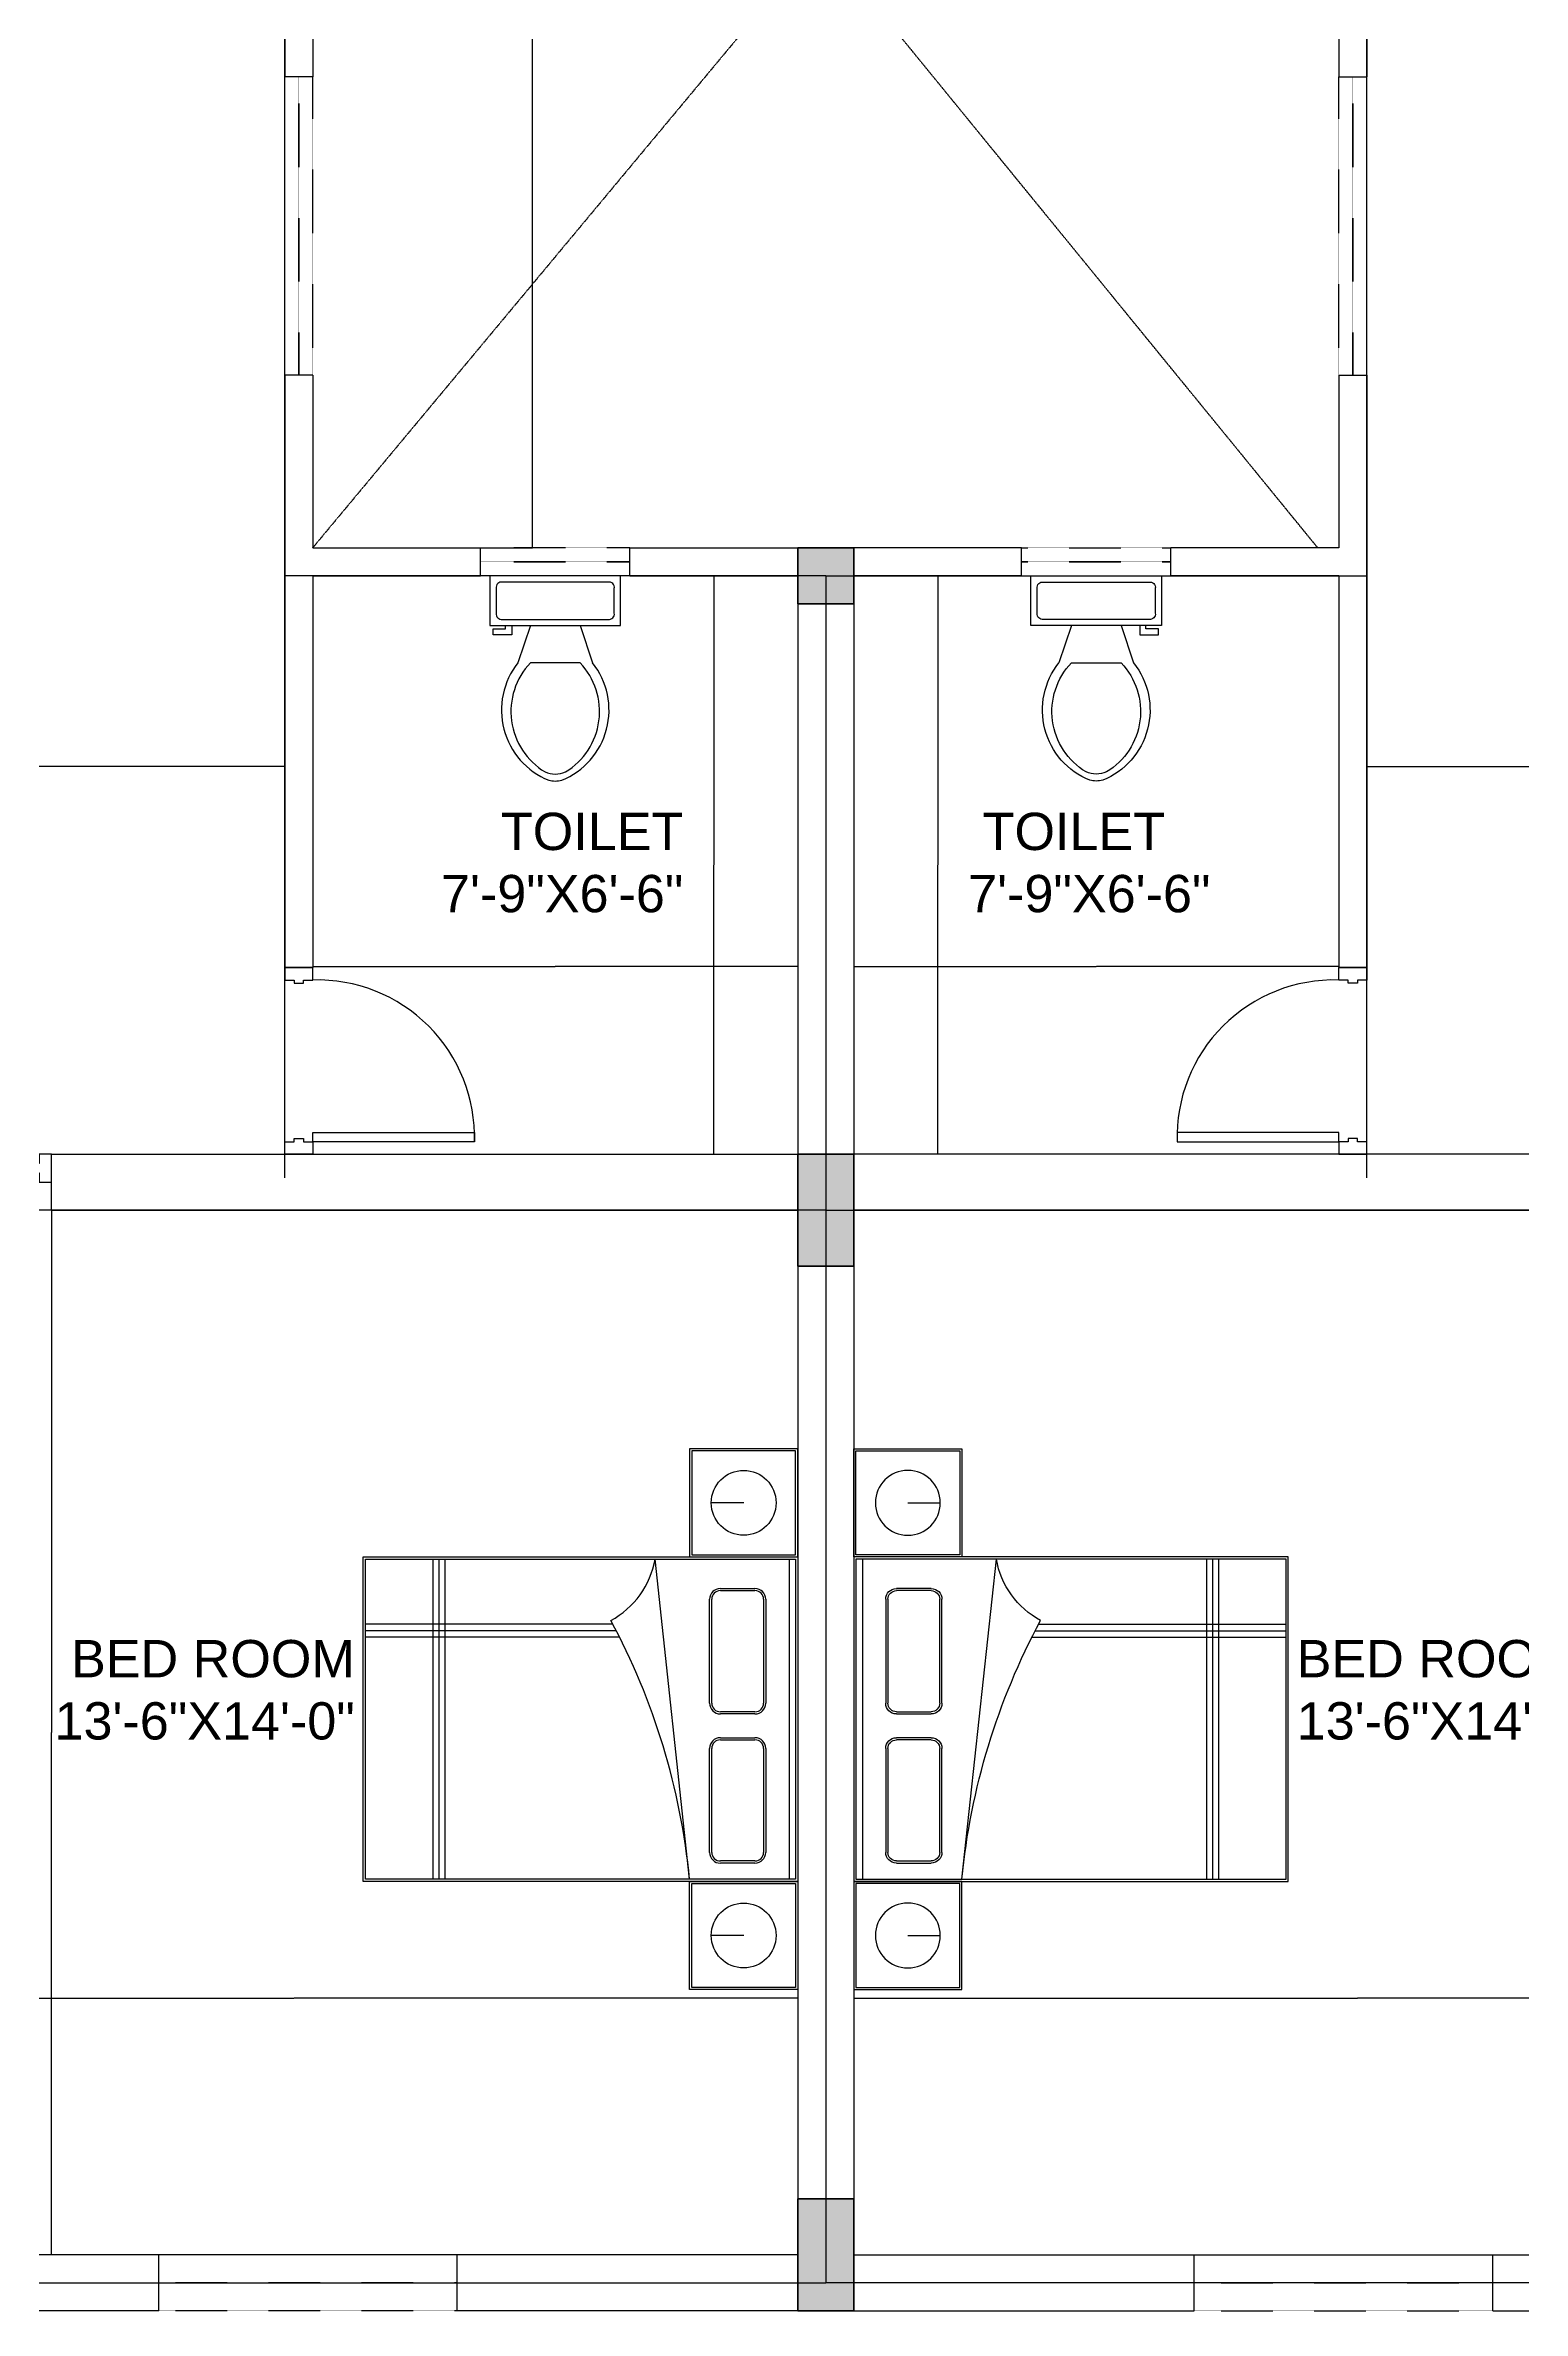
# Model space of a CAD drawing. Header units: metres. Extents: x -2370498 to 1228044, y -644254 to 236701.
# Drawn here: x -93985 to -85014, y -15315 to -1557 of the extents above; entities that cross this region are included whole.
import ezdxf

# ---------------------------------------------------------------- set-up
doc = ezdxf.new("R2010")
doc.units = ezdxf.units.M
doc.header["$MEASUREMENT"] = 0
doc.linetypes.add('HIDDEN2', pattern=[0.1875, 0.125, -0.0625])
for name, color, linetype in [('Beam', 6, 'Continuous'), ('column', 156, 'Continuous'), ('dim', 192, 'Continuous'), ('Door', 3, 'Continuous'), ('funi', 22, 'Continuous'), ('text', 1, 'Continuous'), ('TOILET SAMBLE', 181, 'Continuous'), ('window', 5, 'HIDDEN2')]:
    doc.layers.add(name, color=color, linetype=linetype)
doc.layers.add('Wall', color=7, linetype='Continuous', lineweight=30)
doc.styles.get("Standard").update_dxf_attribs({"font": 'arial.ttf'})
doc.dimstyles.get("Standard").update_dxf_attribs({"dimtxt": 0.18, "dimasz": 0.18, "dimexe": 0.18, "dimexo": 0.0625, "dimgap": 0.09, "dimtad": 0, "dimtih": 1, "dimtoh": 1, "dimdec": 1, "dimzin": 0, "dimdsep": 46, "dimlunit": 4, "dimtxsty": 'Standard', "dimcen": 0.09, "dimadec": 0, "dimazin": 0, "dimtfac": 1, "dimtdec": 1, "dimtofl": 0, "dimtmove": 0, "dimatfit": 3, "dimfxl": 1, "dimtolj": 1, "dimtzin": 0, "dimarcsym": 0})

# ---------------------------------------------------------------- blocks, each defined once
blk = doc.blocks.new('*D40')
at = {"layer": 'Defpoints', "color": 0, "transparency": 16777216}
for p in [(-95533.688481134, -11803.24878123343), (-89416.18002003488, -11803.24878123343), (-95533.688481134, -13416.25055567836)]:
    blk.add_point(p, dxfattribs=at)
at = {"layer": 'dim', "color": 0, "lineweight": -2, "transparency": 16777216}
for p, q in [((-95533.688481134, -11803.31128123343), (-95533.688481134, -13416.43055567836)), ((-89416.18002003488, -11803.31128123343), (-89416.18002003488, -13416.43055567836)), ((-95533.508481134, -13416.25055567836), (-92475.46897091187, -13416.25055567836)), ((-89416.36002003487, -13416.25055567836), (-92474.39953025701, -13416.25055567836))]:
    blk.add_line(p, q, dxfattribs=at)
at = {"layer": 'dim', "color": 0, "transparency": 16777216}
for points in [[(-95533.508481134, -13416.22055567836), (-95533.508481134, -13416.28055567836), (-95533.688481134, -13416.25055567836)], [(-89416.36002003487, -13416.22055567836), (-89416.36002003487, -13416.28055567836), (-89416.18002003488, -13416.25055567836)]]:
    blk.add_solid(points, dxfattribs=at)
at = {"layer": 'dim', "color": 0, "transparency": 16777216, "insert": (-92474.93425058444, -13416.25055567836), "char_height": 0.18, "attachment_point": 5}
blk.add_mtext('\\A1;509\'-9{\\H1x;\\S1/2;}"', dxfattribs=at)
blk = doc.blocks.new('*D41')
at = {"layer": 'Defpoints', "color": 0, "transparency": 16777216}
for p in [(-93947.66776899826, -8631.207356959898), (-90449.92566276695, -8631.207356959898), (-90449.92566276695, -14975.29020550698)]:
    blk.add_point(p, dxfattribs=at)
at = {"layer": 'dim', "color": 0, "lineweight": -2, "transparency": 16777216}
for p, q in [((-90449.98816276695, -8631.207356959898), (-93947.84776899825, -8631.207356959898)), ((-93947.66776899826, -8631.387356959898), (-93947.66776899826, -11803.06687809565)), ((-93947.66776899826, -14975.11020550698), (-93947.66776899826, -11803.43068437123)), ((-90449.98816276695, -14975.29020550698), (-93947.84776899825, -14975.29020550698))]:
    blk.add_line(p, q, dxfattribs=at)
at = {"layer": 'dim', "color": 0, "transparency": 16777216}
for points in [[(-93947.69776899826, -8631.387356959898), (-93947.63776899826, -8631.387356959898), (-93947.66776899826, -8631.207356959898)], [(-93947.69776899826, -14975.11020550698), (-93947.63776899826, -14975.11020550698), (-93947.66776899826, -14975.29020550698)]]:
    blk.add_solid(points, dxfattribs=at)
at = {"layer": 'dim', "color": 0, "transparency": 16777216, "insert": (-93947.66776899825, -11803.24878123341), "char_height": 0.18, "attachment_point": 5}
blk.add_mtext('\\A1;528\'-8"', dxfattribs=at)
blk = doc.blocks.new('*D45')
at = {"layer": 'Defpoints', "color": 0, "transparency": 16777216}
for p in [(-99951.8890363722, -5572.453126410379), (-92531.57784744639, -5561.64197764074), (-99951.8890363722, -5936.640968396689)]:
    blk.add_point(p, dxfattribs=at)
at = {"layer": 'dim', "color": 0, "lineweight": -2, "transparency": 16777216}
for p, q in [((-99951.8890363722, -5572.515626410379), (-99951.8890363722, -5936.82096839669)), ((-92531.57784744639, -5561.70447764074), (-92531.57784744639, -5936.82096839669)), ((-99951.70903637221, -5936.640968396689), (-96242.26865336904, -5936.640968396689)), ((-92531.75784744638, -5936.640968396689), (-96241.19823044955, -5936.640968396689))]:
    blk.add_line(p, q, dxfattribs=at)
at = {"layer": 'dim', "color": 0, "transparency": 16777216}
for points in [[(-99951.70903637221, -5936.61096839669), (-99951.70903637221, -5936.670968396689), (-99951.8890363722, -5936.640968396689)], [(-92531.75784744638, -5936.61096839669), (-92531.75784744638, -5936.670968396689), (-92531.57784744639, -5936.640968396689)]]:
    blk.add_solid(points, dxfattribs=at)
at = {"layer": 'dim', "color": 0, "transparency": 16777216, "insert": (-96241.7334419093, -5936.640968396689), "char_height": 0.18, "attachment_point": 5}
blk.add_mtext('\\A1;618\'-4{\\H1x;\\S1/2;}"', dxfattribs=at)
blk = doc.blocks.new('*D46')
at = {"layer": 'Defpoints', "color": 0, "transparency": 16777216}
for p in [(-92361.64705686054, -6535.394273064891), (-89416.18002003488, -6535.394273064891), (-92361.64705686054, -7152.206725707632)]:
    blk.add_point(p, dxfattribs=at)
at = {"layer": 'dim', "color": 0, "lineweight": -2, "transparency": 16777216}
for p, q in [((-92361.64705686054, -6535.456773064891), (-92361.64705686054, -7152.386725707633)), ((-89416.18002003488, -6535.456773064891), (-89416.18002003488, -7152.386725707633)), ((-92361.46705686055, -7152.206725707632), (-90889.44979356368, -7152.206725707632)), ((-89416.36002003487, -7152.206725707632), (-90888.37728333175, -7152.206725707632))]:
    blk.add_line(p, q, dxfattribs=at)
at = {"layer": 'dim', "color": 0, "transparency": 16777216}
for points in [[(-92361.46705686055, -7152.176725707633), (-92361.46705686055, -7152.236725707632), (-92361.64705686054, -7152.206725707632)], [(-89416.36002003487, -7152.176725707633), (-89416.36002003487, -7152.236725707632), (-89416.18002003488, -7152.206725707632)]]:
    blk.add_solid(points, dxfattribs=at)
at = {"layer": 'dim', "color": 0, "transparency": 16777216, "insert": (-90888.91353844771, -7152.206725707632), "char_height": 0.18, "attachment_point": 5}
blk.add_mtext('\\A1;245\'-5{\\H1x;\\S1/2;}"', dxfattribs=at)
blk = doc.blocks.new('*D47')
at = {"layer": 'Defpoints', "color": 0, "transparency": 16777216}
for p in [(-89992.16622751889, -4779.442770342045), (-89925.97239179428, -4779.442770342045), (-89992.16622751889, -8291.34577578774)]:
    blk.add_point(p, dxfattribs=at)
at = {"layer": 'dim', "color": 0, "lineweight": -2, "transparency": 16777216}
for p, q in [((-89992.10372751889, -4779.442770342045), (-89925.79239179428, -4779.442770342045)), ((-89925.97239179428, -4779.622770342045), (-89925.97239179428, -6535.212369927103)), ((-89925.97239179428, -8291.16577578774), (-89925.97239179428, -6535.576176202683)), ((-89992.10372751889, -8291.34577578774), (-89925.79239179428, -8291.34577578774))]:
    blk.add_line(p, q, dxfattribs=at)
at = {"layer": 'dim', "color": 0, "transparency": 16777216}
for points in [[(-89926.00239179427, -4779.622770342045), (-89925.94239179428, -4779.622770342045), (-89925.97239179428, -4779.442770342045)], [(-89926.00239179427, -8291.16577578774), (-89925.94239179428, -8291.16577578774), (-89925.97239179428, -8291.34577578774)]]:
    blk.add_solid(points, dxfattribs=at)
at = {"layer": 'dim', "color": 0, "transparency": 16777216, "insert": (-89925.97239179426, -6535.394273064866), "char_height": 0.18, "attachment_point": 5}
blk.add_mtext('\\A1;292\'-8"', dxfattribs=at)
blk = doc.blocks.new('A$C0EA4476A')
at = {"linetype": 'ByBlock', "lineweight": -2}
for p, q in [((-1.569933374412358e-07, 2.007999913374078), (-1.569933374412358e-07, 1.507999913374078)), ((0.4999998430066626, 2.007999913374078), (-1.569933374412358e-07, 2.007999913374078)), ((0.009999843008699827, 1.997999913379317), (0.009999843008699827, 1.517999913376116)), ((0.4899998430046253, 1.997999913379317), (0.009999843008699827, 1.997999913379317)), ((0.4899998430046253, 1.517999913376116), (0.4899998430046253, 1.997999913379317)), ((0.4999998430066626, 2.007999913374078), (1.999999843006663, 2.007999913374078)), ((0.4999998430066626, -8.662027539685369e-08), (0.4999998430066626, 2.007999913374078)), ((0.4999998430066626, 1.507999913374078), (0.4999998430066626, 2.007999913374078)), ((0.5099998430086998, 1.997999913379317), (1.989999843004625, 1.997999913379317)), ((0.5099998430086998, 0.009999913374485914), (0.5099998430086998, 1.997999913379317)), ((1.989999843004625, 1.997999913379317), (1.989999843004625, 0.009999913374485914)), ((1.999999843006663, 2.007999913374078), (1.999999843006663, -8.662027539685369e-08)), ((1.999999843006663, 2.007999913374078), (2.499999843006663, 2.007999913374078)), ((1.999999843006663, 1.507999913374078), (1.999999843006663, 2.007999913374078)), ((2.0099998430087, 1.997999913379317), (2.489999843004625, 1.997999913379317)), ((2.0099998430087, 1.517999913376116), (2.0099998430087, 1.997999913379317)), ((2.489999843004625, 1.997999913379317), (2.489999843004625, 1.517999913376116)), ((2.499999843006663, 2.007999913374078), (2.499999843006663, 1.507999913374078)), ((0.5099998430086998, 1.968018404775648), (1.989999843004625, 1.968018404775648)), ((0.6460030532980454, 1.650288242322858), (0.6460030532980454, 1.810288242326351)), ((0.6560030532928067, 1.650288242322858), (0.6560030532928067, 1.810288242326351)), ((0.6960030532936798, 1.860288242329261), (1.176003053296881, 1.860288242329261)), ((0.6960030532936798, 1.850288242327224), (1.176003053296881, 1.850288242327224)), ((1.216003053297754, 1.810288242326351), (1.216003053297754, 1.650288242322858)), ((1.226003053292516, 1.810288242326351), (1.226003053292516, 1.650288242322858)), ((1.335538323932269, 1.650288242322858), (1.335538323932269, 1.810288242326351)), ((1.34553832392703, 1.650288242322858), (1.34553832392703, 1.810288242326351)), ((1.385538323927904, 1.860288242329261), (1.865538323931105, 1.860288242329261)), ((1.385538323927904, 1.850288242327224), (1.865538323931105, 1.850288242327224)), ((1.905538323931978, 1.810288242326351), (1.905538323931978, 1.650288242322858)), ((1.915538323926739, 1.810288242326351), (1.915538323926739, 1.650288242322858)), ((0.2499998430066626, 1.757999913374078), (0.2499998430066626, 1.607999913372623)), ((2.249999843006663, 1.757999913374078), (2.249999843006663, 1.607999913372623)), ((1.176003053296881, 1.610288242329261), (0.6960030532936798, 1.610288242329261)), ((1.176003053296881, 1.600288242327224), (0.6960030532936798, 1.600288242327224)), ((1.865538323931105, 1.610288242329261), (1.385538323927904, 1.610288242329261)), ((1.865538323931105, 1.600288242327224), (1.385538323927904, 1.600288242327224)), ((-1.569933374412358e-07, 1.507999913374078), (0.4999998430066626, 1.507999913374078)), ((0.009999843008699827, 1.517999913376116), (0.4899998430046253, 1.517999913376116)), ((1.989999843004625, 1.507999913374078), (0.5099998430086998, 1.348816104495199)), ((2.499999843006663, 1.507999913374078), (1.999999843006663, 1.507999913374078)), ((2.489999843004625, 1.517999913376116), (2.0099998430087, 1.517999913376116)), ((0.8115071125939721, 1.153418864065316), (0.8115071125939721, 0.009999913374485914)), ((0.841507112592808, 1.16915115431766), (0.841507112592808, 0.009999913374485914)), ((0.8715071125916438, 1.18447658529476), (0.8715071125916438, 0.009999913374485914)), ((0.5099998430086998, 0.3774772984761512), (1.989999843004625, 0.3774772984761512)), ((0.5099998430086998, 0.3495376880673575), (1.989999843004625, 0.3495376880673575)), ((0.5099998430086998, 0.3215980776585639), (1.989999843004625, 0.3215980776585639)), ((1.989999843004625, 0.009999913374485914), (0.5099998430086998, 0.009999913374485914)), ((1.999999843006663, -8.662027539685369e-08), (0.4999998430066626, -8.662027539685369e-08))]:
    blk.add_line(p, q, dxfattribs=at)
for centre in [(0.2499998430066626, 1.757999913374078), (2.249999843006663, 1.757999913374078)]:
    blk.add_circle(centre, 0.15, dxfattribs=at)
for centre, radius, start, end in [((0.6960030532936798, 1.810288242326351), 0.05, 90, 180), ((0.6960030532936798, 1.810288242326351), 0.04, 90, 180), ((1.176003053296881, 1.810288242326351), 0.05, 0, 90), ((1.176003053296881, 1.810288242326351), 0.04, 0, 90), ((1.385538323927904, 1.810288242326351), 0.05, 90, 180), ((1.385538323927904, 1.810288242326351), 0.04, 90, 180), ((1.865538323931105, 1.810288242326351), 0.05, 0, 90), ((1.865538323931105, 1.810288242326351), 0.04, 0, 90), ((0.6960030532936798, 1.650288242322858), 0.05, 180, 270), ((0.6960030532936798, 1.650288242322858), 0.04, 180, 270), ((1.176003053296881, 1.650288242322858), 0.04, 270, 0), ((1.176003053296881, 1.650288242322858), 0.05, 270, 0), ((1.385538323927904, 1.650288242322858), 0.05, 180, 270), ((1.385538323927904, 1.650288242322858), 0.04, 180, 270), ((1.865538323931105, 1.650288242322858), 0.05, 270, 0), ((1.865538323931105, 1.650288242322858), 0.04, 270, 0), ((2.293282374317641, -1.635717661687522), 3.158312917610382, 95.51041844519085, 118.3399110683232), ((0.4397010651300661, 0.9519281108005089), 0.4030657486158824, 28.46881856280967, 79.95566290813281)]:
    blk.add_arc(centre, radius, start, end, dxfattribs=at)
blk = doc.blocks.new('Toilet - top')
for p, q in [((9.5, -6), (9.5, -2)), ((-10, -8.5), (-8, -8.5)), ((-10, -9.5), (-10, -8.5)), ((-7, -9.5), (-10, -9.5)), ((-8, -8.5), (-8, -8)), ((-7, -8), (-7, -9.5)), ((-4, -8), (-6, -14)), ((4, -8), (6, -14)), ((4, -14), (-4, -14))]:
    blk.add_line(p, q)
blk.add_lwpolyline([(10.5, -8), (10.5, 0), (-10.5, 0), (-10.5, -8)], close=True)
for points in [[(-9.5, -2), (-9.5, -6)], [(8.5, -1), (-8.5, -1)], [(-8.5, -7), (8.5, -7)]]:
    blk.add_lwpolyline(points)
for centre, radius, start, end in [((-8.625, -1.875), 0.8838834999999999, 81.8699, 188.1301), ((8.625, -1.875), 0.8838834999999999, 351.8699, 98.13009999999998), ((-8.625, -6.125), 0.8838834999999999, 171.869898, 278.1301), ((8.625, -6.125), 0.8838834999999999, 261.8699, 8.130099999999993), ((3.519562435188957, -21.58049502388982), 12.16902005083647, 141.4691096810948, 247.9714346835576), ((4.199957580658808, -21.81740929088453), 11.3291791325804, 136.3677254423718, 238.946823937405), ((-3.519499936778317, -21.58047137067522), 12.16903423757823, 292.0284332733153, 38.53070636800452), ((-4.199890672038477, -21.81738596564129), 11.32918622148567, 301.0530065773863, 43.63209216694732), ((2.096609817270334e-05, -27.87646475467881), 4, 245.7318247449371, 294.2681740488959), ((2.094152141829397e-05, -28.99996806116074), 4, 254.8605283244436, 285.1394707718433)]:
    blk.add_arc(centre, radius, start, end)
blk = doc.blocks.new('*D16')
at = {"layer": 'Defpoints', "color": 0, "transparency": 16777216}
for p in [(-89076.31843886287, -11803.24878123343), (-82958.80997776375, -11803.24878123343), (-82958.80997776375, -13416.25055567836)]:
    blk.add_point(p, dxfattribs=at)
at = {"layer": 'dim', "color": 0, "lineweight": -2, "transparency": 16777216}
for p, q in [((-89076.31843886287, -11803.31128123343), (-89076.31843886287, -13416.43055567836)), ((-82958.80997776375, -11803.31128123343), (-82958.80997776375, -13416.43055567836)), ((-89076.13843886288, -13416.25055567836), (-86018.09892864074, -13416.25055567836)), ((-82958.98997776375, -13416.25055567836), (-86017.02948798588, -13416.25055567836))]:
    blk.add_line(p, q, dxfattribs=at)
at = {"layer": 'dim', "color": 0, "transparency": 16777216}
for points in [[(-89076.13843886288, -13416.22055567836), (-89076.13843886288, -13416.28055567836), (-89076.31843886287, -13416.25055567836)], [(-82958.98997776375, -13416.22055567836), (-82958.98997776375, -13416.28055567836), (-82958.80997776375, -13416.25055567836)]]:
    blk.add_solid(points, dxfattribs=at)
at = {"layer": 'dim', "color": 0, "transparency": 16777216, "insert": (-86017.56420831331, -13416.25055567836), "char_height": 0.18, "attachment_point": 5}
blk.add_mtext('\\A1;509\'-9{\\H1x;\\S1/2;}"', dxfattribs=at)
blk = doc.blocks.new('*D17')
at = {"layer": 'Defpoints', "color": 0, "transparency": 16777216}
for p in [(-88042.57279613087, -8631.207356959898), (-84544.83068990149, -8631.207356959896), (-88042.57279613087, -14975.29020550698)]:
    blk.add_point(p, dxfattribs=at)
at = {"layer": 'dim', "color": 0, "lineweight": -2, "transparency": 16777216}
for p, q in [((-88042.51029613087, -8631.207356959898), (-84544.6506899015, -8631.207356959896)), ((-84544.83068990149, -8631.387356959896), (-84544.83068990149, -11803.06687809565)), ((-84544.83068990149, -14975.11020550697), (-84544.83068990149, -11803.43068437122)), ((-88042.51029613087, -14975.29020550698), (-84544.6506899015, -14975.29020550697))]:
    blk.add_line(p, q, dxfattribs=at)
at = {"layer": 'dim', "color": 0, "transparency": 16777216}
for points in [[(-84544.86068990148, -8631.387356959896), (-84544.80068990149, -8631.387356959896), (-84544.83068990149, -8631.207356959896)], [(-84544.86068990148, -14975.11020550697), (-84544.80068990149, -14975.11020550697), (-84544.83068990149, -14975.29020550697)]]:
    blk.add_solid(points, dxfattribs=at)
at = {"layer": 'dim', "color": 0, "transparency": 16777216, "insert": (-84544.83068990147, -11803.24878123341), "char_height": 0.18, "attachment_point": 5}
blk.add_mtext('\\A1;528\'-8"', dxfattribs=at)
blk = doc.blocks.new('*D21')
at = {"layer": 'Defpoints', "color": 0, "transparency": 16777216}
for p in [(-85960.92061145137, -5561.64197764074), (-78540.60942252587, -5572.453126410379), (-78540.60942252587, -5936.640968396689)]:
    blk.add_point(p, dxfattribs=at)
at = {"layer": 'dim', "color": 0, "lineweight": -2, "transparency": 16777216}
for p, q in [((-85960.92061145137, -5561.70447764074), (-85960.92061145137, -5936.82096839669)), ((-78540.60942252587, -5572.515626410379), (-78540.60942252587, -5936.82096839669)), ((-85960.74061145137, -5936.640968396689), (-82251.30022844837, -5936.640968396689)), ((-78540.78942252586, -5936.640968396689), (-82250.22980552887, -5936.640968396689))]:
    blk.add_line(p, q, dxfattribs=at)
at = {"layer": 'dim', "color": 0, "transparency": 16777216}
for points in [[(-85960.74061145137, -5936.61096839669), (-85960.74061145137, -5936.670968396689), (-85960.92061145137, -5936.640968396689)], [(-78540.78942252586, -5936.61096839669), (-78540.78942252586, -5936.670968396689), (-78540.60942252587, -5936.640968396689)]]:
    blk.add_solid(points, dxfattribs=at)
at = {"layer": 'dim', "color": 0, "transparency": 16777216, "insert": (-82250.76501698862, -5936.640968396689), "char_height": 0.18, "attachment_point": 5}
blk.add_mtext('\\A1;618\'-4{\\H1x;\\S1/2;}"', dxfattribs=at)
blk = doc.blocks.new('*D22')
at = {"layer": 'Defpoints', "color": 0, "transparency": 16777216}
for p in [(-89076.31843886287, -6535.394273064891), (-86130.85140203753, -6535.394273064891), (-86130.85140203753, -7152.206725707632)]:
    blk.add_point(p, dxfattribs=at)
at = {"layer": 'dim', "color": 0, "lineweight": -2, "transparency": 16777216}
for p, q in [((-89076.31843886287, -6535.456773064891), (-89076.31843886287, -7152.386725707633)), ((-86130.85140203753, -6535.456773064891), (-86130.85140203753, -7152.386725707633)), ((-89076.13843886288, -7152.206725707632), (-87604.12117556616, -7152.206725707632)), ((-86131.03140203752, -7152.206725707632), (-87603.04866533424, -7152.206725707632))]:
    blk.add_line(p, q, dxfattribs=at)
at = {"layer": 'dim', "color": 0, "transparency": 16777216}
for points in [[(-89076.13843886288, -7152.176725707633), (-89076.13843886288, -7152.236725707632), (-89076.31843886287, -7152.206725707632)], [(-86131.03140203752, -7152.176725707633), (-86131.03140203752, -7152.236725707632), (-86130.85140203753, -7152.206725707632)]]:
    blk.add_solid(points, dxfattribs=at)
at = {"layer": 'dim', "color": 0, "transparency": 16777216, "insert": (-87603.5849204502, -7152.206725707632), "char_height": 0.18, "attachment_point": 5}
blk.add_mtext('\\A1;245\'-5{\\H1x;\\S1/2;}"', dxfattribs=at)
blk = doc.blocks.new('*D23')
at = {"layer": 'Defpoints', "color": 0, "transparency": 16777216}
for p in [(-88566.52606710674, -4779.442770342045), (-88500.33223137892, -4779.442770342045), (-88500.33223137892, -8291.34577578774)]:
    blk.add_point(p, dxfattribs=at)
at = {"layer": 'dim', "color": 0, "lineweight": -2, "transparency": 16777216}
for p, q in [((-88500.39473137892, -4779.442770342045), (-88566.70606710673, -4779.442770342045)), ((-88566.52606710674, -4779.622770342045), (-88566.52606710674, -6535.212369927103)), ((-88566.52606710674, -8291.16577578774), (-88566.52606710674, -6535.576176202683)), ((-88500.39473137892, -8291.34577578774), (-88566.70606710673, -8291.34577578774))]:
    blk.add_line(p, q, dxfattribs=at)
at = {"layer": 'dim', "color": 0, "transparency": 16777216}
for points in [[(-88566.55606710674, -4779.622770342045), (-88566.49606710674, -4779.622770342045), (-88566.52606710674, -4779.442770342045)], [(-88566.55606710674, -8291.16577578774), (-88566.49606710674, -8291.16577578774), (-88566.52606710674, -8291.34577578774)]]:
    blk.add_solid(points, dxfattribs=at)
at = {"layer": 'dim', "color": 0, "transparency": 16777216, "insert": (-88566.52606710672, -6535.394273064866), "char_height": 0.18, "attachment_point": 5}
blk.add_mtext('\\A1;292\'-8"', dxfattribs=at)
blk = doc.blocks.new('*D53')
at = {"layer": 'Defpoints', "color": 0, "transparency": 16777216}
for p in [(-92286.12226104453, 2867.442806031669), (-92361.64705686066, -4609.511979755966), (-91026.60514742079, -4609.511979755966)]:
    blk.add_point(p, dxfattribs=at)
at = {"layer": 'dim', "color": 0, "lineweight": -2, "transparency": 16777216}
for p, q in [((-92286.05976104453, 2867.442806031669), (-91026.4251474208, 2867.442806031669)), ((-91026.60514742079, 2867.262806031669), (-91026.60514742079, -870.8526223328167)), ((-91026.60514742079, -4609.331979755965), (-91026.60514742079, -871.2165513914797)), ((-92361.58455686066, -4609.511979755966), (-91026.4251474208, -4609.511979755966))]:
    blk.add_line(p, q, dxfattribs=at)
at = {"layer": 'dim', "color": 0, "transparency": 16777216}
for points in [[(-91026.63514742079, 2867.262806031669), (-91026.5751474208, 2867.262806031669), (-91026.60514742079, 2867.442806031669)], [(-91026.63514742079, -4609.331979755965), (-91026.5751474208, -4609.331979755965), (-91026.60514742079, -4609.511979755966)]]:
    blk.add_solid(points, dxfattribs=at)
at = {"layer": 'dim', "color": 0, "transparency": 16777216, "insert": (-91026.60514742078, -871.0345868621222), "char_height": 0.18, "attachment_point": 5}
blk.add_mtext('\\A1;623\'-1"', dxfattribs=at)

msp = doc.modelspace()

# ---------------------------------------------------------------- hatches: boundary and pattern name
at = {"layer": 'column'}
h = msp.add_hatch(color=256, dxfattribs=at)
h.dxf.hatch_style = 1
h.paths.add_polyline_path([(-89076.31843886287, -4609.511979755965), (-89416.18002003488, -4609.511979755965), (-89416.18002003488, -4949.373560928121), (-89076.31843886287, -4949.373560928121)])
h = msp.add_hatch(color=256, dxfattribs=at)
h.dxf.hatch_style = 1
h.paths.add_polyline_path([(-89416.18002003488, -4609.511979755965), (-89076.31843886287, -4609.511979755965), (-89076.31843886287, -4949.373560928121), (-89416.18002003488, -4949.373560928121)])
h = msp.add_hatch(color=256, dxfattribs=at)
h.dxf.hatch_style = 1
h.paths.add_polyline_path([(-89076.31843886287, -8291.345775787737), (-89416.18002003488, -8291.345775787737), (-89416.18002003488, -8971.068938132086), (-89076.31843886287, -8971.068938132086)])
h = msp.add_hatch(color=256, dxfattribs=at)
h.dxf.hatch_style = 1
h.paths.add_polyline_path([(-89416.18002003488, -8291.345775787737), (-89076.31843886287, -8291.345775787737), (-89076.31843886287, -8971.068938132086), (-89416.18002003488, -8971.068938132086)])
h = msp.add_hatch(color=256, dxfattribs=at)
h.dxf.hatch_style = 1
h.paths.add_polyline_path([(-89076.31843886287, -14635.42862433481), (-89416.18002003488, -14635.42862433481), (-89416.18002003488, -15315.15178667913), (-89076.31843886287, -15315.15178667913)])
h = msp.add_hatch(color=256, dxfattribs=at)
h.dxf.hatch_style = 1
h.paths.add_polyline_path([(-89416.18002003488, -14635.42862433481), (-89076.31843886287, -14635.42862433481), (-89076.31843886287, -15315.15178667913), (-89416.18002003488, -15315.15178667913)])

# ---------------------------------------------------------------- linework, layer by layer
at = {"layer": 'Beam'}
for p, q in [((-92531.57784744697, -8434.652643865329), (-92531.57784744697, 6889.138183235598)), ((-85960.92061145049, -8434.652643865329), (-85960.92061145049, 6889.138183235598)), ((-89246.24922944904, -4779.442770342043), (-92531.57784744697, -4779.442770342043)), ((-89246.24922944904, -4779.442770342043), (-89246.24922944904, -8631.207356959894)), ((-89246.24922944904, -4779.442770342043), (-85960.92061145049, -4779.442770342043)), ((-89246.24922944904, -4779.442770342043), (-89246.24922944904, -8631.207356959894)), ((-89246.24922944875, -8631.207356959383), (-100121.8198269572, -8631.207356960842)), ((-89246.24922944904, -8631.207356959894), (-89246.24922944904, -15145.22099609461)), ((-89246.24922944904, -8631.207356959383), (-78370.67863194087, -8631.207356960842)), ((-89246.24922944904, -8631.207356959894), (-89246.24922944904, -15145.22099609461)), ((-95703.61927172016, -15145.22099609461), (-89246.24922944904, -15145.22099609461)), ((-82788.87918717791, -15145.22099609461), (-89246.24922944904, -15145.22099609461))]:
    msp.add_line(p, q, dxfattribs=at)
at = {"layer": 'column'}
for points in [[(-89416.18002003488, -4609.511979755965), (-89076.31843886287, -4609.511979755965), (-89076.31843886287, -4949.373560928121), (-89416.18002003488, -4949.373560928121)], [(-89076.31843886287, -4609.511979755965), (-89416.18002003488, -4609.511979755965), (-89416.18002003488, -4949.373560928121), (-89076.31843886287, -4949.373560928121)], [(-89416.18002003488, -8291.345775787737), (-89076.31843886287, -8291.345775787737), (-89076.31843886287, -8971.068938132086), (-89416.18002003488, -8971.068938132086)], [(-89076.31843886287, -8291.345775787737), (-89416.18002003488, -8291.345775787737), (-89416.18002003488, -8971.068938132086), (-89076.31843886287, -8971.068938132086)], [(-89416.18002003488, -14635.42862433481), (-89076.31843886287, -14635.42862433481), (-89076.31843886287, -15315.15178667913), (-89416.18002003488, -15315.15178667913)], [(-89076.31843886287, -14635.42862433481), (-89416.18002003488, -14635.42862433481), (-89416.18002003488, -15315.15178667913), (-89076.31843886287, -15315.15178667913)]]:
    msp.add_lwpolyline(points, close=True, dxfattribs=at)
at = {"layer": 'Door'}
for points in [[(-92361.64705686054, -7158.473838547177), (-92531.57784744639, -7158.473838547177), (-92531.57784744639, -7233.998634363237), (-92474.93425058444, -7233.998634363237), (-92474.93425058444, -7252.879833317233), (-92418.29065372249, -7252.879833317233), (-92418.29065372249, -7233.998634363237), (-92361.64705686054, -7233.998634363237), (-92361.64705686054, -7158.473838547177)], [(-86130.85140203753, -7158.473838547177), (-85960.92061145137, -7158.473838547177), (-85960.92061145137, -7233.998634363237), (-86017.56420831331, -7233.998634363237), (-86017.56420831331, -7252.879833317233), (-86074.20780517526, -7252.879833317233), (-86074.20780517526, -7233.998634363237), (-86130.85140203753, -7233.998634363237), (-86130.85140203753, -7158.473838547177)], [(-92361.64705686054, -8291.345775787737), (-92531.57784744639, -8291.345775787737), (-92531.57784744639, -8215.820979971715), (-92474.93425058444, -8215.820979971715), (-92474.93425058444, -8196.939781017682), (-92418.29065372249, -8196.939781017682), (-92418.29065372249, -8215.820979971715), (-92361.64705686054, -8215.820979971715), (-92361.64705686054, -8291.345775787737)], [(-86130.85140203753, -8291.345775787737), (-85960.92061145137, -8291.345775787737), (-85960.92061145137, -8215.820979971715), (-86017.56420831331, -8215.820979971715), (-86017.56420831331, -8196.939781017682), (-86074.20780517526, -8196.939781017682), (-86074.20780517526, -8215.820979971715), (-86130.85140203753, -8215.820979971715), (-86130.85140203753, -8291.345775787737)], [(-93947.66776899727, -8461.276566373816), (-93947.66776899727, -8291.345775787737), (-94023.19256481311, -8291.345775787737), (-94023.19256481311, -8347.989372649763), (-94042.0737637673, -8347.989372649763), (-94042.0737637673, -8404.63296951179), (-94023.19256481311, -8404.63296951179), (-94023.19256481311, -8461.276566373816), (-93947.66776899727, -8461.276566373816)]]:
    msp.add_lwpolyline(points, dxfattribs=at)
for points in [[(-92361.64705686054, -8215.820979971715), (-92361.64705686054, -8159.177383109688), (-91379.82471125199, -8159.177383109688), (-91379.82471125199, -8215.820979971715)], [(-86130.85140203753, -8215.820979971715), (-86130.85140203753, -8159.177383109688), (-87112.67374764576, -8159.177383109688), (-87112.67374764576, -8215.820979971715)]]:
    msp.add_lwpolyline(points, close=True, dxfattribs=at)
for centre, start, end in [((-92333.32525842941, -8187.499181540701), 358.2986453947022, 91.70135460567698), ((-86159.17320046834, -8187.499181540701), 88.29864539432303, 181.7013546052977)]:
    msp.add_arc(centre, 953.9210752122399, start, end, dxfattribs=at)
at = {"layer": 'text', "linetype": 'HIDDEN2'}
for p, q in [((-92361.64705686054, 2867.442806031668), (-86258.79048852685, -4609.511979755965)), ((-92361.64705686054, -4609.511979755965), (-86130.85140203753, 2867.442806031668))]:
    msp.add_line(p, q, dxfattribs=at)
at = {"layer": 'Wall'}
for p, q in [((-92361.64705686054, -701.1037962760875), (-92361.64705686054, -1749.010338223572)), ((-86130.85140203753, -701.1037962760875), (-86130.85140203753, -1749.010338223572)), ((-92531.57784744639, -1040.965377448245), (-92531.57784744639, -1749.010338223572)), ((-85960.92061145137, -1040.965377448245), (-85960.92061145137, -1749.010338223572)), ((-92361.64705686054, -1749.010338223572), (-92531.57784744639, -1749.010338223572)), ((-86130.85140203753, -1749.010338223572), (-85960.92061145137, -1749.010338223572)), ((-92531.57784744639, -3561.605437808445), (-92531.57784744639, -7158.473838547177)), ((-92361.64705686054, -3561.605437808445), (-92531.57784744639, -3561.605437808445)), ((-92361.64705686054, -3561.605437808445), (-92361.64705686054, -4609.511979755965)), ((-86130.85140203753, -3561.605437808445), (-86130.85140203753, -4609.511979755965)), ((-86130.85140203753, -3561.605437808445), (-85960.92061145137, -3561.605437808445)), ((-85960.92061145137, -3561.605437808445), (-85960.92061145137, -7158.473838547177)), ((-92361.64705686054, -4609.511979755965), (-91342.06231334394, -4609.511979755965)), ((-91342.06231334394, -4779.442770342043), (-91342.06231334394, -4609.511979755965)), ((-90435.76476355152, -4609.511979755965), (-89076.31843886287, -4609.511979755965)), ((-90435.76476355152, -4779.442770342043), (-90435.76476355152, -4609.511979755965)), ((-88056.73369534627, -4609.511979755965), (-89416.18002003488, -4609.511979755965)), ((-89416.18002003488, -4609.511979755965), (-89416.18002003488, -15315.15178667913)), ((-89076.31843886287, -4609.511979755965), (-89076.31843886287, -15315.15178667913)), ((-88056.73369534627, -4779.442770342043), (-88056.73369534627, -4609.511979755965)), ((-86130.85140203753, -4609.511979755965), (-87150.43614555385, -4609.511979755965)), ((-87150.43614555385, -4779.442770342043), (-87150.43614555385, -4609.511979755965)), ((-92361.64705686054, -4779.442770342043), (-91342.06231334394, -4779.442770342043)), ((-92361.64705686054, -4779.442770342043), (-92361.64705686054, -7158.473838547177)), ((-90435.76476355152, -4779.442770342043), (-89416.18002003488, -4779.442770342043)), ((-89416.18002003488, -4779.442770342043), (-89416.18002003488, -8291.345775787737)), ((-88056.73369534627, -4779.442770342043), (-89076.31843886287, -4779.442770342043)), ((-89076.31843886287, -4779.442770342043), (-89076.31843886287, -8291.345775787737)), ((-86130.85140203753, -4779.442770342043), (-87150.43614555385, -4779.442770342043)), ((-86130.85140203753, -4779.442770342043), (-86130.85140203753, -7158.473838547177)), ((-92531.57784744639, -7158.473838547177), (-92361.64705686054, -7158.473838547177)), ((-85960.92061145137, -7158.473838547177), (-86130.85140203753, -7158.473838547177)), ((-93947.66776899727, -8631.207356959894), (-93947.66776899727, -8291.345775787737)), ((-93947.66776899727, -8291.345775787737), (-92531.57784744639, -8291.345775787737)), ((-92531.57784744639, -8291.345775787737), (-89416.18002003488, -8291.345775787737)), ((-92531.57784744639, -8291.345775787737), (-92361.64705686054, -8291.345775787737)), ((-85960.92061145137, -8291.345775787737), (-89076.31843886287, -8291.345775787737)), ((-85960.92061145137, -8291.345775787737), (-86130.85140203753, -8291.345775787737)), ((-84544.83068990077, -8291.345775787737), (-85960.92061145137, -8291.345775787737)), ((-93947.66776899727, -8631.207356959894), (-89416.18002003488, -8631.207356959894)), ((-89416.18002003488, -8631.207356959894), (-89416.18002003488, -14975.29020550697)), ((-84544.83068990077, -8631.207356959894), (-89076.31843886287, -8631.207356959894)), ((-89076.31843886287, -8631.207356959894), (-89076.31843886287, -14975.29020550697)), ((-93296.26640508378, -14975.29020550697), (-95873.550062306, -14975.29020550697)), ((-93296.26640508378, -15315.15178667913), (-93296.26640508378, -14975.29020550697)), ((-89416.18002003488, -14975.29020550697), (-91483.67130549897, -14975.29020550697)), ((-91483.67130549897, -15315.15178667913), (-91483.67130549897, -14975.29020550697)), ((-89076.31843886287, -14975.29020550697), (-87008.82715339882, -14975.29020550697)), ((-87008.82715339882, -15315.15178667913), (-87008.82715339882, -14975.29020550697)), ((-85196.23205381398, -14975.29020550697), (-82618.94839659175, -14975.29020550697)), ((-85196.23205381398, -15315.15178667913), (-85196.23205381398, -14975.29020550697)), ((-93296.26640508378, -15315.15178667913), (-95703.61927172016, -15315.15178667913)), ((-89076.31843886287, -15315.15178667913), (-91483.67130549897, -15315.15178667913)), ((-89416.18002003488, -15315.15178667913), (-87008.82715339882, -15315.15178667913)), ((-85196.23205381398, -15315.15178667913), (-82788.87918717791, -15315.15178667913))]:
    msp.add_line(p, q, dxfattribs=at)
at = {"layer": 'window'}
for p, q in [((-92531.57784744639, -3561.605437808445), (-92531.57784744639, -1749.010338223572)), ((-92361.64705686054, -3561.605437808445), (-92361.64705686054, -1749.010338223572)), ((-86130.85140203753, -3561.605437808445), (-86130.85140203753, -1749.010338223572)), ((-85960.92061145137, -3561.605437808445), (-85960.92061145137, -1749.010338223572)), ((-90435.76476355152, -4609.511979755965), (-91342.06231334394, -4609.511979755965)), ((-88056.73369534627, -4609.511979755965), (-87150.43614555385, -4609.511979755965)), ((-90435.76476355152, -4779.442770342043), (-91342.06231334394, -4779.442770342043)), ((-88056.73369534627, -4779.442770342043), (-87150.43614555385, -4779.442770342043)), ((-91483.67130549897, -14975.29020550697), (-93296.26640508378, -14975.29020550697)), ((-87008.82715339882, -14975.29020550697), (-85196.23205381398, -14975.29020550697)), ((-91483.67130549897, -15315.15178667913), (-93296.26640508378, -15315.15178667913)), ((-87008.82715339882, -15315.15178667913), (-85196.23205381398, -15315.15178667913))]:
    msp.add_line(p, q, dxfattribs=at)
at = {"layer": 'window', "lineweight": 40}
for p, q in [((-92446.61245215363, -1749.010338223572), (-92446.61245215363, -3561.605437808445)), ((-86045.88600674445, -1749.010338223572), (-86045.88600674445, -3561.605437808445)), ((-90435.76476355152, -4694.477375049004), (-91342.06231334394, -4694.477375049004)), ((-88056.73369534627, -4694.477375049004), (-87150.43614555385, -4694.477375049004)), ((-91483.67130549897, -15145.22099609304), (-93296.26640508378, -15145.22099609304)), ((-87008.82715339882, -15145.22099609304), (-85196.23205381398, -15145.22099609304))]:
    msp.add_line(p, q, dxfattribs=at)

# ---------------------------------------------------------------- block references
at = {"layer": 'funi', "yscale": 1313.909593319024, "zscale": 1313.909593319024}
for p, xscale, rotation in [((-92054.51036960077, -10080.42491711931), 1313.909593319024, 270), ((-86437.98808929669, -10080.42491711931), -1313.909593319024, 90)]:
    msp.add_blockref('A$C0EA4476A', p, dxfattribs=dict(at, xscale=xscale, rotation=rotation))
at = {"layer": 'TOILET SAMBLE', "yscale": 37.76239790801824, "zscale": 37.76239790801824}
for p, xscale in [((-90888.91353844771, -4779.442770342043), 37.76239790801824), ((-87603.58492045004, -4779.442770342043), -37.76239790801824)]:
    msp.add_blockref('Toilet - top', p, dxfattribs=dict(at, xscale=xscale))

# ---------------------------------------------------------------- texts
at = {"layer": 'text', "char_height": 226.5743874481095}
for s, insert, attachment_point in [(' TOILET  \\P7\'-9"X6\'-6"', (-90111.00312234102, -6825.507335622669), 9), (' TOILET  \\P7\'-9"X6\'-6"', (-88381.49533655673, -6825.507335622669), 7), ('BED ROOM \\P13\'-6"X14\'-0"', (-92106.09735464751, -11849.51990439308), 9), ('BED ROOM \\P13\'-6"X14\'-0"', (-86386.40110425024, -11849.51990439308), 7)]:
    msp.add_mtext_dynamic_manual_height_columns(s, width=4249.676339665977, gutter_width=37.76239790801824, heights=[0], dxfattribs=dict(at, insert=insert, attachment_point=attachment_point))

# ---------------------------------------------------------------- dimensions: what is measured, and where the dimension line sits
at = {"layer": 'dim'}
for base, p1, p2, angle, picture, middle in [((-91026.60514742079, -4609.511979755966), (-92286.1222610445, 2867.442806031668), (-92361.64705686063, -4609.511979755965), 90, '*D53', (-91026.60514742078, -871.0345868621222)), ((-89925.97239179428, -4779.442770342045), (-89992.16622751886, -8291.345775787737), (-89992.16622751886, -4779.442770342043), 270, '*D47', (-89925.97239179426, -6535.394273064866)), ((-88566.52606710674, -4779.442770342045), (-88500.3322313789, -8291.345775787737), (-88500.3322313789, -4779.442770342043), 270, '*D23', (-88566.52606710672, -6535.394273064866)), ((-99951.8890363722, -5936.640968396689), (-92531.57784744639, -5561.64197764074), (-99951.8890363722, -5572.453126410379), 180, '*D45', (-96241.7334419093, -5936.640968396689)), ((-92361.64705686054, -7152.206725707632), (-89416.18002003488, -6535.394273064891), (-92361.64705686054, -6535.394273064891), 180, '*D46', (-90888.91353844771, -7152.206725707632)), ((-93947.66776899826, -8631.207356959898), (-90449.92566276692, -14975.29020550697), (-90449.92566276692, -8631.207356959894), 270, '*D41', (-93947.66776899825, -11803.24878123341)), ((-84544.83068990149, -8631.207356959896), (-88042.57279613084, -14975.29020550697), (-88042.57279613084, -8631.207356959894), 270, '*D17', (-84544.83068990147, -11803.24878123341)), ((-95533.688481134, -13416.25055567836), (-89416.18002003488, -11803.24878123343), (-95533.688481134, -11803.24878123343), 180, '*D40', (-92474.93425058444, -13416.25055567836))]:
    dim = msp.add_linear_dim(base=base, p1=p1, p2=p2, angle=angle, dimstyle='Standard', dxfattribs=at)
    dim.commit()
    dim.dimension.update_dxf_attribs({"geometry": picture, "text_midpoint": middle})
for base, p1, p2, picture, middle in [((-78540.60942252587, -5936.640968396689), (-85960.92061145137, -5561.64197764074), (-78540.60942252587, -5572.453126410379), '*D21', (-82250.76501698862, -5936.640968396689)), ((-86130.85140203753, -7152.206725707632), (-89076.31843886287, -6535.394273064891), (-86130.85140203753, -6535.394273064891), '*D22', (-87603.5849204502, -7152.206725707632)), ((-82958.80997776375, -13416.25055567836), (-89076.31843886287, -11803.24878123343), (-82958.80997776375, -11803.24878123343), '*D16', (-86017.56420831331, -13416.25055567836))]:
    dim = msp.add_linear_dim(base=base, p1=p1, p2=p2, dimstyle='Standard', dxfattribs=at)
    dim.commit()
    dim.dimension.update_dxf_attribs({"geometry": picture, "text_midpoint": middle})

doc.saveas('drawing.dxf')
